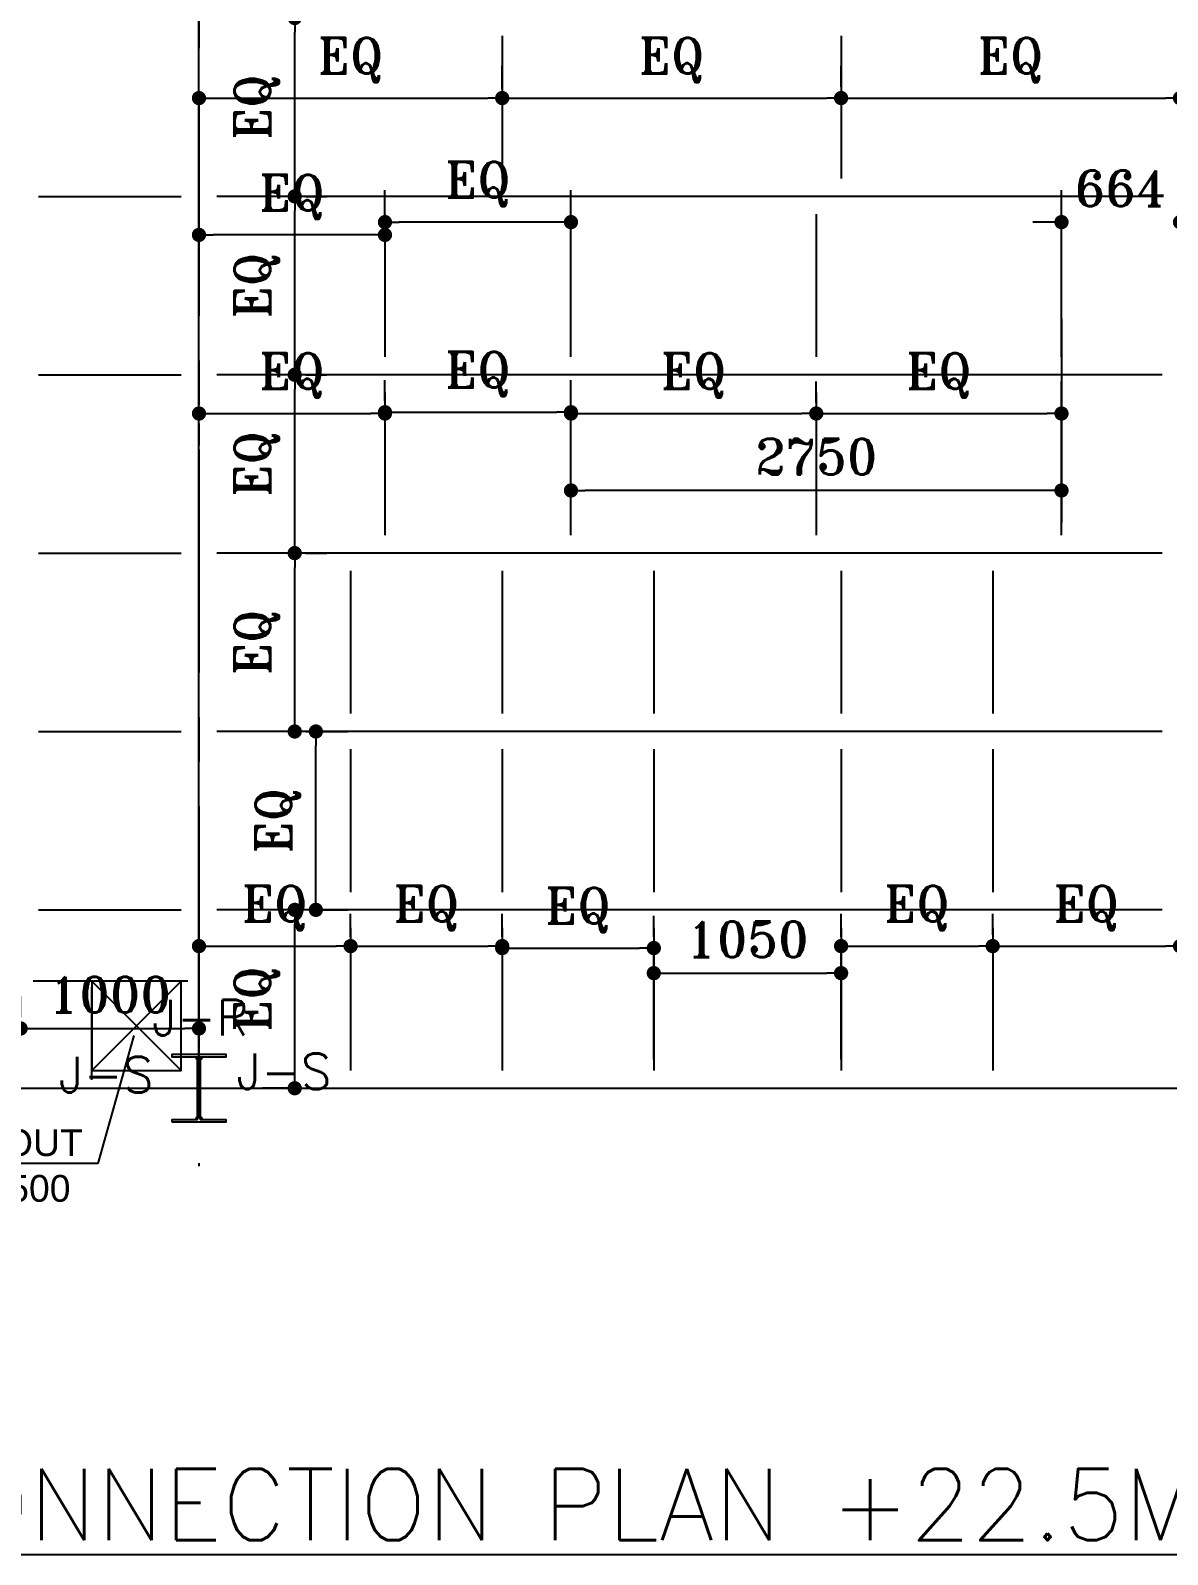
# Model space of a CAD drawing. Header units: inches. Extents: x 1387 to 2676, y -3554 to -2136.
# Drawn here: x 2602.01 to 2608.38, y -2655.1 to -2646.56 of the extents above; entities that cross this region are included whole.
import ezdxf
from ezdxf.enums import TextEntityAlignment as Align

# ---------------------------------------------------------------- set-up
doc = ezdxf.new("R2010")
doc.units = ezdxf.units.IN
doc.header["$MEASUREMENT"] = 0
doc.linetypes.add('CENTER', pattern=[2, 1.25, -0.25, 0.25, -0.25])
for name, color, linetype in [('3G', 3, 'Continuous'), ('A-TEXT', 7, 'Continuous'), ('AA-IPE300', 27, 'Continuous'), ('AA_CUT OUT', 250, 'Continuous'), ('AXE', 1, 'CENTER'), ('DIM', 8, 'Continuous'), ('MEMBER TEXT', 7, 'Continuous'), ('Pich', 2, 'Continuous'), ('UPN100', 1, 'Continuous')]:
    doc.layers.add(name, color=color, linetype=linetype)
doc.styles.add('ROMANS', font='ROMANS')
doc.styles.add('ROMANT', font='romant')
doc.styles.get("Standard").update_dxf_attribs({"font": 'arial.ttf'})
doc.dimstyles.new('Copy of 1-100', dxfattribs={"dimtxt": 0.2, "dimasz": 0.08, "dimexe": 0.18, "dimexo": 0.0625, "dimgap": 0.09, "dimtad": 1, "dimdec": 0, "dimlfac": 1000, "dimdsep": 46, "dimtxsty": 'ROMANT', "dimblk": 'DOT', "dimcen": 0.09, "dimclrd": 1, "dimclre": 1, "dimclrt": 3, "dimadec": 0, "dimazin": 0, "dimtfac": 1, "dimtdec": 0, "dimtix": 1, "dimtofl": 0, "dimtmove": 2, "dimatfit": 3, "dimldrblk": 'DOT', "dimfxl": 1, "dimtolj": 1, "dimarcsym": 0})
doc.dimstyles.get("Standard").update_dxf_attribs({"dimtxt": 0.25, "dimasz": 0.18, "dimexe": 0.18, "dimexo": 0.0625, "dimgap": 0.09, "dimtad": 0, "dimdec": 0, "dimlfac": 100, "dimzin": 0, "dimdsep": 46, "dimtxsty": 'Standard', "dimcen": 0.09, "dimadec": 0, "dimazin": 0, "dimtfac": 1, "dimtdec": 0, "dimtofl": 0, "dimtmove": 0, "dimatfit": 3, "dimfxl": 1, "dimtolj": 1, "dimtzin": 0, "dimarcsym": 0})

# ---------------------------------------------------------------- blocks, each defined once
blk = doc.blocks.new('DOT')
at = {"layer": 'DIM', "color": 0, "linetype": 'ByBlock'}
blk.add_line((-0.5, 0), (-1, 0), dxfattribs=at)
at = {"layer": 'DIM', "color": 0, "linetype": 'ByBlock', "const_width": 0.5}
blk.add_lwpolyline([(-0.25, 0, 1), (0.25, 0, 1)], format="xyb", close=True, dxfattribs=at)
blk = doc.blocks.new('*D2391')
at = {"layer": 'Defpoints', "color": 0, "transparency": 16777216}
for p in [(2602.9498, -2652.0653), (2601.9498, -2652.1557), (2602.9498, -2652.1557)]:
    blk.add_point(p, dxfattribs=at)
at = {"layer": 'Pich', "color": 1, "lineweight": -2, "transparency": 16777216}
for p, q in [((2601.9498, -2652.0932), (2601.9498, -2651.9757)), ((2602.0298, -2652.1557), (2602.8698, -2652.1557)), ((2602.9498, -2652.1278), (2602.9498, -2652.3357))]:
    blk.add_line(p, q, dxfattribs=at)
at = {"layer": 'Pich', "color": 1, "lineweight": -2, "transparency": 16777216, "xscale": 0.08, "yscale": 0.08, "zscale": 0.08, "rotation": 180}
blk.add_blockref('DOT', (2601.9498, -2652.1557), dxfattribs=at)
at = {"layer": 'Pich', "color": 1, "lineweight": -2, "transparency": 16777216, "xscale": 0.08, "yscale": 0.08, "zscale": 0.08}
blk.add_blockref('DOT', (2602.9498, -2652.1557), dxfattribs=at)
at = {"layer": 'Pich', "color": 3, "transparency": 16777216, "insert": (2602.4498, -2651.9657), "char_height": 0.2, "attachment_point": 5, "style": 'ROMANT'}
blk.add_mtext('\\A1;1000', dxfattribs=at)
blk = doc.blocks.new('_Dot')
at = {"layer": 'DIM', "color": 0, "lineweight": -2}
blk.add_line((-0.5, 0), (-1, 0), dxfattribs=at)
at = {"layer": 'DIM', "color": 0, "const_width": 0.5}
blk.add_lwpolyline([(-0.25, 0, 1), (0.25, 0, 1)], format="xyb", close=True, dxfattribs=at)
blk = doc.blocks.new('*D2392')
at = {"layer": 'Defpoints', "color": 0, "transparency": 16777216}
for p in [(2603.4866, -2651.4907), (2603.5261, -2651.4907), (2603.5261, -2652.4907)]:
    blk.add_point(p, dxfattribs=at)
at = {"layer": 'Pich', "color": 1, "lineweight": -2, "transparency": 16777216}
for p, q in [((2603.4636, -2651.4907), (2603.3066, -2651.4907)), ((2603.4866, -2652.4107), (2603.4866, -2651.5707)), ((2603.4636, -2652.4907), (2603.3066, -2652.4907))]:
    blk.add_line(p, q, dxfattribs=at)
at = {"layer": 'Pich', "color": 1, "lineweight": -2, "transparency": 16777216, "xscale": 0.08, "yscale": 0.08, "zscale": 0.08}
for p, rotation in [((2603.4866, -2651.4907), 90), ((2603.4866, -2652.4907), 270)]:
    blk.add_blockref('DOT', p, dxfattribs=dict(at, rotation=rotation))
at = {"layer": 'Pich', "color": 3, "transparency": 16777216, "insert": (2603.2728, -2651.9907), "char_height": 0.2, "attachment_point": 5, "rotation": 90, "style": 'ROMANT'}
blk.add_mtext('\\A1;EQ', dxfattribs=at)
blk = doc.blocks.new('*D2393')
at = {"layer": 'Defpoints', "color": 0, "transparency": 16777216}
for p in [(2603.6051, -2650.4907), (2603.6051, -2650.4907), (2603.5261, -2651.4907)]:
    blk.add_point(p, dxfattribs=at)
at = {"layer": 'Pich', "color": 1, "lineweight": -2, "transparency": 16777216}
for p, q in [((2603.6676, -2650.4907), (2603.7851, -2650.4907)), ((2603.6051, -2651.4107), (2603.6051, -2650.5707)), ((2603.5886, -2651.4907), (2603.7851, -2651.4907))]:
    blk.add_line(p, q, dxfattribs=at)
at = {"layer": 'Pich', "color": 1, "lineweight": -2, "transparency": 16777216, "xscale": 0.08, "yscale": 0.08, "zscale": 0.08}
for p, rotation in [((2603.6051, -2650.4907), 90), ((2603.6051, -2651.4907), 270)]:
    blk.add_blockref('DOT', p, dxfattribs=dict(at, rotation=rotation))
at = {"layer": 'Pich', "color": 3, "transparency": 16777216, "insert": (2603.3913, -2650.9907), "char_height": 0.2, "attachment_point": 5, "rotation": 90, "style": 'ROMANT'}
blk.add_mtext('\\A1;EQ', dxfattribs=at)
blk = doc.blocks.new('*D2394')
at = {"layer": 'Defpoints', "color": 0, "transparency": 16777216}
for p in [(2603.4866, -2649.4907), (2603.5671, -2649.4907), (2603.4866, -2650.4907)]:
    blk.add_point(p, dxfattribs=at)
at = {"layer": 'Pich', "color": 1, "lineweight": -2, "transparency": 16777216}
for p, q in [((2603.5046, -2649.4907), (2603.3066, -2649.4907)), ((2603.4866, -2650.4107), (2603.4866, -2649.5707)), ((2603.5491, -2650.4907), (2603.6666, -2650.4907))]:
    blk.add_line(p, q, dxfattribs=at)
at = {"layer": 'Pich', "color": 1, "lineweight": -2, "transparency": 16777216, "xscale": 0.08, "yscale": 0.08, "zscale": 0.08}
for p, rotation in [((2603.4866, -2649.4907), 90), ((2603.4866, -2650.4907), 270)]:
    blk.add_blockref('DOT', p, dxfattribs=dict(at, rotation=rotation))
at = {"layer": 'Pich', "color": 3, "transparency": 16777216, "insert": (2603.2728, -2649.9907), "char_height": 0.2, "attachment_point": 5, "rotation": 90, "style": 'ROMANT'}
blk.add_mtext('\\A1;EQ', dxfattribs=at)
blk = doc.blocks.new('*D2395')
at = {"layer": 'Defpoints', "color": 0, "transparency": 16777216}
for p in [(2603.4866, -2648.4907), (2603.5671, -2648.4907), (2603.4866, -2649.4907)]:
    blk.add_point(p, dxfattribs=at)
at = {"layer": 'Pich', "color": 1, "lineweight": -2, "transparency": 16777216}
for p, q in [((2603.5046, -2648.4907), (2603.3066, -2648.4907)), ((2603.4866, -2649.4107), (2603.4866, -2648.5707)), ((2603.5491, -2649.4907), (2603.6666, -2649.4907))]:
    blk.add_line(p, q, dxfattribs=at)
at = {"layer": 'Pich', "color": 1, "lineweight": -2, "transparency": 16777216, "xscale": 0.08, "yscale": 0.08, "zscale": 0.08}
for p, rotation in [((2603.4866, -2648.4907), 90), ((2603.4866, -2649.4907), 270)]:
    blk.add_blockref('DOT', p, dxfattribs=dict(at, rotation=rotation))
at = {"layer": 'Pich', "color": 3, "transparency": 16777216, "insert": (2603.2728, -2648.9907), "char_height": 0.2, "attachment_point": 5, "rotation": 90, "style": 'ROMANT'}
blk.add_mtext('\\A1;EQ', dxfattribs=at)
blk = doc.blocks.new('*D2396')
at = {"layer": 'Defpoints', "color": 0, "transparency": 16777216}
for p in [(2603.4866, -2647.4907), (2603.5671, -2647.4907), (2603.4866, -2648.4907)]:
    blk.add_point(p, dxfattribs=at)
at = {"layer": 'Pich', "color": 1, "lineweight": -2, "transparency": 16777216}
for p, q in [((2603.5046, -2647.4907), (2603.3066, -2647.4907)), ((2603.4866, -2648.4107), (2603.4866, -2647.5707)), ((2603.5491, -2648.4907), (2603.6666, -2648.4907))]:
    blk.add_line(p, q, dxfattribs=at)
at = {"layer": 'Pich', "color": 1, "lineweight": -2, "transparency": 16777216, "xscale": 0.08, "yscale": 0.08, "zscale": 0.08}
for p, rotation in [((2603.4866, -2647.4907), 90), ((2603.4866, -2648.4907), 270)]:
    blk.add_blockref('DOT', p, dxfattribs=dict(at, rotation=rotation))
at = {"layer": 'Pich', "color": 3, "transparency": 16777216, "insert": (2603.2728, -2647.9907), "char_height": 0.2, "attachment_point": 5, "rotation": 90, "style": 'ROMANT'}
blk.add_mtext('\\A1;EQ', dxfattribs=at)
blk = doc.blocks.new('*D2397')
at = {"layer": 'Defpoints', "color": 0, "transparency": 16777216}
for p in [(2603.4866, -2646.4907), (2603.5671, -2646.4907), (2603.4866, -2647.4907)]:
    blk.add_point(p, dxfattribs=at)
at = {"layer": 'Pich', "color": 1, "lineweight": -2, "transparency": 16777216}
for p, q in [((2603.5046, -2646.4907), (2603.3066, -2646.4907)), ((2603.4866, -2647.4107), (2603.4866, -2646.5707)), ((2603.5491, -2647.4907), (2603.6666, -2647.4907))]:
    blk.add_line(p, q, dxfattribs=at)
at = {"layer": 'Pich', "color": 1, "lineweight": -2, "transparency": 16777216, "xscale": 0.08, "yscale": 0.08, "zscale": 0.08}
for p, rotation in [((2603.4866, -2646.4907), 90), ((2603.4866, -2647.4907), 270)]:
    blk.add_blockref('DOT', p, dxfattribs=dict(at, rotation=rotation))
at = {"layer": 'Pich', "color": 3, "transparency": 16777216, "insert": (2603.2728, -2646.9907), "char_height": 0.2, "attachment_point": 5, "rotation": 90, "style": 'ROMANT'}
blk.add_mtext('\\A1;EQ', dxfattribs=at)
blk = doc.blocks.new('*D2399')
at = {"layer": 'Defpoints', "color": 0, "transparency": 16777216}
for p in [(2607.7854, -2647.6351), (2607.7854, -2647.6771), (2608.4498, -2647.6771)]:
    blk.add_point(p, dxfattribs=at)
at = {"layer": 'Pich', "color": 1, "lineweight": -2, "transparency": 16777216}
for p, q in [((2607.7854, -2647.6146), (2607.7854, -2647.4551)), ((2608.4498, -2647.6146), (2608.4498, -2647.4551)), ((2607.7054, -2647.6351), (2607.6254, -2647.6351)), ((2608.5298, -2647.6351), (2608.6098, -2647.6351))]:
    blk.add_line(p, q, dxfattribs=at)
at = {"layer": 'Pich', "color": 1, "lineweight": -2, "transparency": 16777216, "xscale": 0.08, "yscale": 0.08, "zscale": 0.08}
blk.add_blockref('DOT', (2607.7854, -2647.6351), dxfattribs=at)
at = {"layer": 'Pich', "color": 1, "lineweight": -2, "transparency": 16777216, "xscale": 0.08, "yscale": 0.08, "zscale": 0.08, "rotation": 180}
blk.add_blockref('DOT', (2608.4498, -2647.6351), dxfattribs=at)
at = {"layer": 'Pich', "color": 3, "transparency": 16777216, "insert": (2608.1176, -2647.4451), "char_height": 0.2, "attachment_point": 5, "style": 'ROMANT'}
blk.add_mtext('\\A1;664', dxfattribs=at)
blk = doc.blocks.new('*D2400')
at = {"layer": 'Defpoints', "color": 0, "transparency": 16777216}
for p in [(2607.7854, -2648.1139), (2605.0354, -2649.1396), (2605.0354, -2649.1396)]:
    blk.add_point(p, dxfattribs=at)
at = {"layer": 'Pich', "color": 1, "lineweight": -2, "transparency": 16777216}
for p, q in [((2607.7854, -2648.1764), (2607.7854, -2649.3196)), ((2605.0354, -2649.0771), (2605.0354, -2648.9596)), ((2607.7054, -2649.1396), (2605.1154, -2649.1396))]:
    blk.add_line(p, q, dxfattribs=at)
at = {"layer": 'Pich', "color": 1, "lineweight": -2, "transparency": 16777216, "xscale": 0.08, "yscale": 0.08, "zscale": 0.08, "rotation": 180}
blk.add_blockref('DOT', (2605.0354, -2649.1396), dxfattribs=at)
at = {"layer": 'Pich', "color": 1, "lineweight": -2, "transparency": 16777216, "xscale": 0.08, "yscale": 0.08, "zscale": 0.08}
blk.add_blockref('DOT', (2607.7854, -2649.1396), dxfattribs=at)
at = {"layer": 'Pich', "color": 3, "transparency": 16777216, "insert": (2606.4104, -2648.9496), "char_height": 0.2, "attachment_point": 5, "style": 'ROMANT'}
blk.add_mtext('\\A1;2750', dxfattribs=at)
blk = doc.blocks.new('*D2486')
at = {"layer": 'Defpoints', "color": 0, "transparency": 16777216}
for p in [(2602.9498, -2651.705), (2603.7998, -2651.6939), (2603.7998, -2651.6939)]:
    blk.add_point(p, dxfattribs=at)
at = {"layer": 'Pich', "color": 1, "lineweight": -2, "transparency": 16777216}
for p, q in [((2602.9498, -2651.6425), (2602.9498, -2651.5139)), ((2603.7998, -2651.6314), (2603.7998, -2651.5139)), ((2603.0298, -2651.6939), (2603.7198, -2651.6939))]:
    blk.add_line(p, q, dxfattribs=at)
at = {"layer": 'Pich', "color": 1, "lineweight": -2, "transparency": 16777216, "xscale": 0.08, "yscale": 0.08, "zscale": 0.08, "rotation": 180}
blk.add_blockref('DOT', (2602.9498, -2651.6939), dxfattribs=at)
at = {"layer": 'Pich', "color": 1, "lineweight": -2, "transparency": 16777216, "xscale": 0.08, "yscale": 0.08, "zscale": 0.08}
blk.add_blockref('DOT', (2603.7998, -2651.6939), dxfattribs=at)
at = {"layer": 'Pich', "color": 3, "transparency": 16777216, "insert": (2603.3748, -2651.4801), "char_height": 0.2, "attachment_point": 5, "style": 'ROMANT'}
blk.add_mtext('\\A1;EQ', dxfattribs=at)
blk = doc.blocks.new('*D2487')
at = {"layer": 'Defpoints', "color": 0, "transparency": 16777216}
for p in [(2604.6498, -2651.705), (2605.4998, -2651.705), (2605.4998, -2651.705)]:
    blk.add_point(p, dxfattribs=at)
at = {"layer": 'Pich', "color": 1, "lineweight": -2, "transparency": 16777216}
for p, q in [((2604.6498, -2651.6425), (2604.6498, -2651.525)), ((2605.4998, -2651.6425), (2605.4998, -2651.525)), ((2604.7298, -2651.705), (2605.4198, -2651.705))]:
    blk.add_line(p, q, dxfattribs=at)
at = {"layer": 'Pich', "color": 1, "lineweight": -2, "transparency": 16777216, "xscale": 0.08, "yscale": 0.08, "zscale": 0.08, "rotation": 180}
blk.add_blockref('DOT', (2604.6498, -2651.705), dxfattribs=at)
at = {"layer": 'Pich', "color": 1, "lineweight": -2, "transparency": 16777216, "xscale": 0.08, "yscale": 0.08, "zscale": 0.08}
blk.add_blockref('DOT', (2605.4998, -2651.705), dxfattribs=at)
at = {"layer": 'Pich', "color": 3, "transparency": 16777216, "insert": (2605.0748, -2651.4912), "char_height": 0.2, "attachment_point": 5, "style": 'ROMANT'}
blk.add_mtext('\\A1;EQ', dxfattribs=at)
blk = doc.blocks.new('*D2488')
at = {"layer": 'Defpoints', "color": 0, "transparency": 16777216}
for p in [(2607.3998, -2651.6939), (2608.4498, -2651.6939), (2608.4498, -2651.6939)]:
    blk.add_point(p, dxfattribs=at)
at = {"layer": 'Pich', "color": 1, "lineweight": -2, "transparency": 16777216}
for p, q in [((2607.3998, -2651.6314), (2607.3998, -2651.5139)), ((2608.4498, -2651.6314), (2608.4498, -2651.5139)), ((2607.4798, -2651.6939), (2608.3698, -2651.6939))]:
    blk.add_line(p, q, dxfattribs=at)
at = {"layer": 'Pich', "color": 1, "lineweight": -2, "transparency": 16777216, "xscale": 0.08, "yscale": 0.08, "zscale": 0.08, "rotation": 180}
blk.add_blockref('DOT', (2607.3998, -2651.6939), dxfattribs=at)
at = {"layer": 'Pich', "color": 1, "lineweight": -2, "transparency": 16777216, "xscale": 0.08, "yscale": 0.08, "zscale": 0.08}
blk.add_blockref('DOT', (2608.4498, -2651.6939), dxfattribs=at)
at = {"layer": 'Pich', "color": 3, "transparency": 16777216, "insert": (2607.9248, -2651.4801), "char_height": 0.2, "attachment_point": 5, "style": 'ROMANT'}
blk.add_mtext('\\A1;EQ', dxfattribs=at)
blk = doc.blocks.new('*D2489')
at = {"layer": 'Defpoints', "color": 0, "transparency": 16777216}
for p in [(2602.9498, -2648.7007), (2603.9926, -2648.7007), (2603.9926, -2648.7081)]:
    blk.add_point(p, dxfattribs=at)
at = {"layer": 'Pich', "color": 1, "lineweight": -2, "transparency": 16777216}
for p, q in [((2603.0298, -2648.7081), (2603.9126, -2648.7081)), ((2602.9498, -2648.7632), (2602.9498, -2648.8881)), ((2603.9926, -2648.7632), (2603.9926, -2648.8881))]:
    blk.add_line(p, q, dxfattribs=at)
at = {"layer": 'Pich', "color": 1, "lineweight": -2, "transparency": 16777216, "xscale": 0.08, "yscale": 0.08, "zscale": 0.08, "rotation": 180}
blk.add_blockref('DOT', (2602.9498, -2648.7081), dxfattribs=at)
at = {"layer": 'Pich', "color": 1, "lineweight": -2, "transparency": 16777216, "xscale": 0.08, "yscale": 0.08, "zscale": 0.08}
blk.add_blockref('DOT', (2603.9926, -2648.7081), dxfattribs=at)
at = {"layer": 'Pich', "color": 3, "transparency": 16777216, "insert": (2603.4712, -2648.4943), "char_height": 0.2, "attachment_point": 5, "style": 'ROMANT'}
blk.add_mtext('\\A1;EQ', dxfattribs=at)
blk = doc.blocks.new('*D2490')
at = {"layer": 'Defpoints', "color": 0, "transparency": 16777216}
for p in [(2603.9926, -2648.7007), (2605.0354, -2648.7007), (2605.0354, -2648.7007)]:
    blk.add_point(p, dxfattribs=at)
at = {"layer": 'Pich', "color": 1, "lineweight": -2, "transparency": 16777216}
for p, q in [((2603.9926, -2648.6382), (2603.9926, -2648.5207)), ((2605.0354, -2648.6382), (2605.0354, -2648.5207)), ((2604.0726, -2648.7007), (2604.9554, -2648.7007))]:
    blk.add_line(p, q, dxfattribs=at)
at = {"layer": 'Pich', "color": 1, "lineweight": -2, "transparency": 16777216, "xscale": 0.08, "yscale": 0.08, "zscale": 0.08, "rotation": 180}
blk.add_blockref('DOT', (2603.9926, -2648.7007), dxfattribs=at)
at = {"layer": 'Pich', "color": 1, "lineweight": -2, "transparency": 16777216, "xscale": 0.08, "yscale": 0.08, "zscale": 0.08}
blk.add_blockref('DOT', (2605.0354, -2648.7007), dxfattribs=at)
at = {"layer": 'Pich', "color": 3, "transparency": 16777216, "insert": (2604.514, -2648.4869), "char_height": 0.2, "attachment_point": 5, "style": 'ROMANT'}
blk.add_mtext('\\A1;EQ', dxfattribs=at)
blk = doc.blocks.new('*D2491')
at = {"layer": 'Defpoints', "color": 0, "transparency": 16777216}
for p in [(2605.0354, -2648.7081), (2606.4104, -2648.7081), (2606.4104, -2648.7081)]:
    blk.add_point(p, dxfattribs=at)
at = {"layer": 'Pich', "color": 1, "lineweight": -2, "transparency": 16777216}
for p, q in [((2605.0354, -2648.6456), (2605.0354, -2648.5281)), ((2606.4104, -2648.6456), (2606.4104, -2648.5281)), ((2605.1154, -2648.7081), (2606.3304, -2648.7081))]:
    blk.add_line(p, q, dxfattribs=at)
at = {"layer": 'Pich', "color": 1, "lineweight": -2, "transparency": 16777216, "xscale": 0.08, "yscale": 0.08, "zscale": 0.08, "rotation": 180}
blk.add_blockref('DOT', (2605.0354, -2648.7081), dxfattribs=at)
at = {"layer": 'Pich', "color": 1, "lineweight": -2, "transparency": 16777216, "xscale": 0.08, "yscale": 0.08, "zscale": 0.08}
blk.add_blockref('DOT', (2606.4104, -2648.7081), dxfattribs=at)
at = {"layer": 'Pich', "color": 3, "transparency": 16777216, "insert": (2605.7229, -2648.4943), "char_height": 0.2, "attachment_point": 5, "style": 'ROMANT'}
blk.add_mtext('\\A1;EQ', dxfattribs=at)
blk = doc.blocks.new('*D2492')
at = {"layer": 'Defpoints', "color": 0, "transparency": 16777216}
for p in [(2606.4104, -2648.7081), (2607.7854, -2648.7081), (2607.7854, -2648.7489)]:
    blk.add_point(p, dxfattribs=at)
at = {"layer": 'Pich', "color": 1, "lineweight": -2, "transparency": 16777216}
for p, q in [((2606.4104, -2648.6456), (2606.4104, -2648.5281)), ((2607.7854, -2648.6864), (2607.7854, -2648.5281)), ((2606.4904, -2648.7081), (2607.7054, -2648.7081))]:
    blk.add_line(p, q, dxfattribs=at)
at = {"layer": 'Pich', "color": 1, "lineweight": -2, "transparency": 16777216, "xscale": 0.08, "yscale": 0.08, "zscale": 0.08, "rotation": 180}
blk.add_blockref('DOT', (2606.4104, -2648.7081), dxfattribs=at)
at = {"layer": 'Pich', "color": 1, "lineweight": -2, "transparency": 16777216, "xscale": 0.08, "yscale": 0.08, "zscale": 0.08}
blk.add_blockref('DOT', (2607.7854, -2648.7081), dxfattribs=at)
at = {"layer": 'Pich', "color": 3, "transparency": 16777216, "insert": (2607.0979, -2648.4943), "char_height": 0.2, "attachment_point": 5, "style": 'ROMANT'}
blk.add_mtext('\\A1;EQ', dxfattribs=at)
blk = doc.blocks.new('*D2493')
at = {"layer": 'Defpoints', "color": 0, "transparency": 16777216}
for p in [(2603.9926, -2647.6351), (2603.9926, -2647.7069), (2605.0354, -2647.7069)]:
    blk.add_point(p, dxfattribs=at)
at = {"layer": 'Pich', "color": 1, "lineweight": -2, "transparency": 16777216}
for p, q in [((2603.9926, -2647.6444), (2603.9926, -2647.4551)), ((2605.0354, -2647.6444), (2605.0354, -2647.4551)), ((2604.9554, -2647.6351), (2604.0726, -2647.6351))]:
    blk.add_line(p, q, dxfattribs=at)
at = {"layer": 'Pich', "color": 1, "lineweight": -2, "transparency": 16777216, "xscale": 0.08, "yscale": 0.08, "zscale": 0.08, "rotation": 180}
blk.add_blockref('DOT', (2603.9926, -2647.6351), dxfattribs=at)
at = {"layer": 'Pich', "color": 1, "lineweight": -2, "transparency": 16777216, "xscale": 0.08, "yscale": 0.08, "zscale": 0.08}
blk.add_blockref('DOT', (2605.0354, -2647.6351), dxfattribs=at)
at = {"layer": 'Pich', "color": 3, "transparency": 16777216, "insert": (2604.514, -2647.4213), "char_height": 0.2, "attachment_point": 5, "style": 'ROMANT'}
blk.add_mtext('\\A1;EQ', dxfattribs=at)
blk = doc.blocks.new('*D2494')
at = {"layer": 'Defpoints', "color": 0, "transparency": 16777216}
for p in [(2602.9498, -2647.7069), (2602.9498, -2647.7069), (2603.9926, -2647.7069)]:
    blk.add_point(p, dxfattribs=at)
at = {"layer": 'Pich', "color": 1, "lineweight": -2, "transparency": 16777216}
for p, q in [((2602.9498, -2647.6444), (2602.9498, -2647.5269)), ((2603.9926, -2647.6444), (2603.9926, -2647.5269)), ((2603.9126, -2647.7069), (2603.0298, -2647.7069))]:
    blk.add_line(p, q, dxfattribs=at)
at = {"layer": 'Pich', "color": 1, "lineweight": -2, "transparency": 16777216, "xscale": 0.08, "yscale": 0.08, "zscale": 0.08, "rotation": 180}
blk.add_blockref('DOT', (2602.9498, -2647.7069), dxfattribs=at)
at = {"layer": 'Pich', "color": 1, "lineweight": -2, "transparency": 16777216, "xscale": 0.08, "yscale": 0.08, "zscale": 0.08}
blk.add_blockref('DOT', (2603.9926, -2647.7069), dxfattribs=at)
at = {"layer": 'Pich', "color": 3, "transparency": 16777216, "insert": (2603.4712, -2647.4931), "char_height": 0.2, "attachment_point": 5, "style": 'ROMANT'}
blk.add_mtext('\\A1;EQ', dxfattribs=at)
blk = doc.blocks.new('*D2094')
at = {"layer": 'Defpoints', "color": 0, "transparency": 16777216}
for p in [(2602.9498, -2646.9507), (2604.6498, -2646.9396), (2604.6498, -2646.9507)]:
    blk.add_point(p, dxfattribs=at)
at = {"layer": 'Pich', "color": 1, "lineweight": -2, "transparency": 16777216}
for p, q in [((2602.9498, -2646.8882), (2602.9498, -2646.7596)), ((2604.6498, -2646.8882), (2604.6498, -2646.7596)), ((2603.0298, -2646.9396), (2604.5698, -2646.9396))]:
    blk.add_line(p, q, dxfattribs=at)
at = {"layer": 'Pich', "color": 1, "lineweight": -2, "transparency": 16777216, "xscale": 0.08, "yscale": 0.08, "zscale": 0.08, "rotation": 180}
blk.add_blockref('DOT', (2602.9498, -2646.9396), dxfattribs=at)
at = {"layer": 'Pich', "color": 1, "lineweight": -2, "transparency": 16777216, "xscale": 0.08, "yscale": 0.08, "zscale": 0.08}
blk.add_blockref('DOT', (2604.6498, -2646.9396), dxfattribs=at)
at = {"layer": 'Pich', "color": 3, "transparency": 16777216, "insert": (2603.7998, -2646.7258), "char_height": 0.2, "attachment_point": 5, "style": 'ROMANT'}
blk.add_mtext('\\A1;EQ', dxfattribs=at)
blk = doc.blocks.new('*D2095')
at = {"layer": 'Defpoints', "color": 0, "transparency": 16777216}
for p in [(2604.6498, -2646.9507), (2606.5498, -2646.9396), (2606.5498, -2646.9396)]:
    blk.add_point(p, dxfattribs=at)
at = {"layer": 'Pich', "color": 1, "lineweight": -2, "transparency": 16777216}
for p, q in [((2604.6498, -2646.8882), (2604.6498, -2646.7596)), ((2606.5498, -2646.8771), (2606.5498, -2646.7596)), ((2604.7298, -2646.9396), (2606.4698, -2646.9396))]:
    blk.add_line(p, q, dxfattribs=at)
at = {"layer": 'Pich', "color": 1, "lineweight": -2, "transparency": 16777216, "xscale": 0.08, "yscale": 0.08, "zscale": 0.08, "rotation": 180}
blk.add_blockref('DOT', (2604.6498, -2646.9396), dxfattribs=at)
at = {"layer": 'Pich', "color": 1, "lineweight": -2, "transparency": 16777216, "xscale": 0.08, "yscale": 0.08, "zscale": 0.08}
blk.add_blockref('DOT', (2606.5498, -2646.9396), dxfattribs=at)
at = {"layer": 'Pich', "color": 3, "transparency": 16777216, "insert": (2605.5998, -2646.7258), "char_height": 0.2, "attachment_point": 5, "style": 'ROMANT'}
blk.add_mtext('\\A1;EQ', dxfattribs=at)
blk = doc.blocks.new('*D2096')
at = {"layer": 'Defpoints', "color": 0, "transparency": 16777216}
for p in [(2606.5498, -2646.9396), (2608.4498, -2646.9396), (2608.4498, -2646.9396)]:
    blk.add_point(p, dxfattribs=at)
at = {"layer": 'Pich', "color": 1, "lineweight": -2, "transparency": 16777216}
for p, q in [((2606.5498, -2646.8771), (2606.5498, -2646.7596)), ((2608.4498, -2646.8771), (2608.4498, -2646.7596)), ((2606.6298, -2646.9396), (2608.3698, -2646.9396))]:
    blk.add_line(p, q, dxfattribs=at)
at = {"layer": 'Pich', "color": 1, "lineweight": -2, "transparency": 16777216, "xscale": 0.08, "yscale": 0.08, "zscale": 0.08, "rotation": 180}
blk.add_blockref('DOT', (2606.5498, -2646.9396), dxfattribs=at)
at = {"layer": 'Pich', "color": 1, "lineweight": -2, "transparency": 16777216, "xscale": 0.08, "yscale": 0.08, "zscale": 0.08}
blk.add_blockref('DOT', (2608.4498, -2646.9396), dxfattribs=at)
at = {"layer": 'Pich', "color": 3, "transparency": 16777216, "insert": (2607.4998, -2646.7258), "char_height": 0.2, "attachment_point": 5, "style": 'ROMANT'}
blk.add_mtext('\\A1;EQ', dxfattribs=at)
blk = doc.blocks.new('*D2618')
at = {"layer": 'Defpoints', "color": 0, "transparency": 16777216}
for p in [(2603.7998, -2651.705), (2604.6498, -2651.6939), (2604.6498, -2651.6939)]:
    blk.add_point(p, dxfattribs=at)
at = {"layer": 'Pich', "color": 1, "lineweight": -2, "transparency": 16777216}
for p, q in [((2603.7998, -2651.6425), (2603.7998, -2651.5139)), ((2604.6498, -2651.6314), (2604.6498, -2651.5139)), ((2603.8798, -2651.6939), (2604.5698, -2651.6939))]:
    blk.add_line(p, q, dxfattribs=at)
at = {"layer": 'Pich', "color": 1, "lineweight": -2, "transparency": 16777216, "xscale": 0.08, "yscale": 0.08, "zscale": 0.08, "rotation": 180}
blk.add_blockref('DOT', (2603.7998, -2651.6939), dxfattribs=at)
at = {"layer": 'Pich', "color": 1, "lineweight": -2, "transparency": 16777216, "xscale": 0.08, "yscale": 0.08, "zscale": 0.08}
blk.add_blockref('DOT', (2604.6498, -2651.6939), dxfattribs=at)
at = {"layer": 'Pich', "color": 3, "transparency": 16777216, "insert": (2604.2248, -2651.4801), "char_height": 0.2, "attachment_point": 5, "style": 'ROMANT'}
blk.add_mtext('\\A1;EQ', dxfattribs=at)
blk = doc.blocks.new('*D2619')
at = {"layer": 'Defpoints', "color": 0, "transparency": 16777216}
for p in [(2606.5498, -2651.705), (2607.3998, -2651.6939), (2607.3998, -2651.6939)]:
    blk.add_point(p, dxfattribs=at)
at = {"layer": 'Pich', "color": 1, "lineweight": -2, "transparency": 16777216}
for p, q in [((2606.5498, -2651.6425), (2606.5498, -2651.5139)), ((2607.3998, -2651.6314), (2607.3998, -2651.5139)), ((2606.6298, -2651.6939), (2607.3198, -2651.6939))]:
    blk.add_line(p, q, dxfattribs=at)
at = {"layer": 'Pich', "color": 1, "lineweight": -2, "transparency": 16777216, "xscale": 0.08, "yscale": 0.08, "zscale": 0.08, "rotation": 180}
blk.add_blockref('DOT', (2606.5498, -2651.6939), dxfattribs=at)
at = {"layer": 'Pich', "color": 1, "lineweight": -2, "transparency": 16777216, "xscale": 0.08, "yscale": 0.08, "zscale": 0.08}
blk.add_blockref('DOT', (2607.3998, -2651.6939), dxfattribs=at)
at = {"layer": 'Pich', "color": 3, "transparency": 16777216, "insert": (2606.9748, -2651.4801), "char_height": 0.2, "attachment_point": 5, "style": 'ROMANT'}
blk.add_mtext('\\A1;EQ', dxfattribs=at)
blk = doc.blocks.new('*D2620')
at = {"color": 1, "lineweight": -2, "transparency": 16777216}
for p, q in [((2605.4998, -2652.3282), (2605.4998, -2651.6655)), ((2606.5498, -2652.3282), (2606.5498, -2651.6655)), ((2605.5798, -2651.8455), (2606.4698, -2651.8455))]:
    blk.add_line(p, q, dxfattribs=at)
at = {"layer": 'Defpoints', "color": 0, "transparency": 16777216}
for p in [(2606.5498, -2651.8455), (2605.4998, -2652.3907), (2606.5498, -2652.3907)]:
    blk.add_point(p, dxfattribs=at)
at = {"color": 1, "lineweight": -2, "transparency": 16777216, "xscale": 0.08, "yscale": 0.08, "zscale": 0.08, "rotation": 180}
blk.add_blockref('DOT', (2605.4998, -2651.8455), dxfattribs=at)
at = {"color": 1, "lineweight": -2, "transparency": 16777216, "xscale": 0.08, "yscale": 0.08, "zscale": 0.08}
blk.add_blockref('DOT', (2606.5498, -2651.8455), dxfattribs=at)
at = {"color": 3, "transparency": 16777216, "insert": (2606.0248, -2651.6555), "char_height": 0.2, "attachment_point": 5, "style": 'ROMANT'}
blk.add_mtext('\\A1;1050', dxfattribs=at)
blk = doc.blocks.new('G$C03DD02ED')
at = {"color": 1}
for p, q in [((-8600, 600), (-8100, 100)), ((-8100, 600), (-8600, 100))]:
    blk.add_line(p, q, dxfattribs=at)
at = {"layer": 'AA_CUT OUT', "color": 1}
blk.add_lwpolyline([(-8100, 600), (-8600, 600), (-8600, 100), (-8100, 100)], close=True, dxfattribs=at)
at = {"color": 3}
for s, p in [('CUTOUT', (-9524.1, -380.1)), ('500x500', (-9524.1, -636.4))]:
    blk.add_text(s, height=150, dxfattribs=at).set_placement(p)
blk.add_leader([(-8366.1, 296.4), (-8567.9, -422.3), (-9716.9, -422.3)], dimstyle='Standard', override={"dimscale": 75}, dxfattribs=at)

msp = doc.modelspace()

# ---------------------------------------------------------------- hatches: boundary and pattern name
for points in [[(2602.94233703, -2652.31560635), (2602.9308608, -2652.31560635, 0.4144144444), (2602.94233703, -2652.32709045)], [(2602.95733703, -2652.31560635), (2602.96881326, -2652.31560635, -0.4144144444), (2602.95733703, -2652.32709045)], [(2602.94233703, -2652.66564585), (2602.9308608, -2652.66564585, -0.4144144444), (2602.94233703, -2652.65416175)], [(2602.95733703, -2652.66564585), (2602.96881326, -2652.66564585, 0.4144144444), (2602.95733703, -2652.65416175)]]:
    msp.add_hatch(color=1).paths.add_polyline_path(points)

# ---------------------------------------------------------------- linework, layer by layer
at = {"layer": '3G'}
msp.add_lwpolyline([(2602.79983703, -2652.68060635), (2602.79983703, -2652.66560635), (2602.94233703, -2652.66560635), (2602.94233703, -2652.31560635), (2602.79983703, -2652.31560635), (2602.79983703, -2652.30060635), (2603.09983703, -2652.30060635), (2603.09983703, -2652.31560635), (2602.95733703, -2652.31560635), (2602.95733703, -2652.66560635), (2603.09983703, -2652.66560635), (2603.09983703, -2652.68060635)], close=True, dxfattribs=at)
for centre, start, end in [((2602.94233703, -2652.31561422), 180.157926883, 270.157926883), ((2602.95733703, -2652.31561422), 269.842073117, 359.842073117), ((2602.95733703, -2652.31561422), 269.842073117, 359.842073117), ((2602.94233703, -2652.66563798), 89.842073117, 179.842073117), ((2602.94233703, -2652.66563798), 89.842073117, 179.842073117), ((2602.95733703, -2652.66563798), 0.157926883, 90.157926883), ((2602.95733703, -2652.66563798), 0.157926883, 90.157926883), ((2602.95733703, -2652.66563798), 0.157926883, 90.157926883)]:
    msp.add_arc(centre, 0.01147623, start, end, dxfattribs=at)
at = {"layer": 'AA-IPE300', "color": 3}
for p, q in [((2602.94983482, -2652.49069494), (2602.94983482, -2642.49069494)), ((2602.04983482, -2647.49069494), (2602.84983482, -2647.49069494)), ((2605.0353927, -2648.39069494), (2605.0353927, -2647.59069494)), ((2607.7853927, -2648.39069494), (2607.7853927, -2647.59069494)), ((2602.04983482, -2648.49069494), (2602.84983482, -2648.49069494)), ((2608.34983482, -2648.49069494), (2603.04983482, -2648.49069494)), ((2605.0353927, -2649.39069494), (2605.0353927, -2648.59069494)), ((2607.7853927, -2649.39069494), (2607.7853927, -2648.59069494)), ((2602.04983482, -2649.49069494), (2602.84983482, -2649.49069494)), ((2608.34983482, -2649.49069494), (2603.04983482, -2649.49069494)), ((2602.04983482, -2650.49069494), (2602.84983482, -2650.49069494)), ((2608.34983482, -2650.49069494), (2603.04983482, -2650.49069494)), ((2602.04983482, -2651.49069494), (2602.84983482, -2651.49069494)), ((2608.34983482, -2651.49069494), (2603.04983482, -2651.49069494)), ((2594.94983482, -2652.49069494), (2610.94983482, -2652.49069494))]:
    msp.add_line(p, q, dxfattribs=at)
at = {"layer": 'AXE'}
for p, q in [((2602.94986179, -2638.90995471), (2602.94982556, -2652.92783541)), ((2590.58561037, -2652.49057522), (2613.86332282, -2652.49063386))]:
    msp.add_line(p, q, dxfattribs=at)
at = {"layer": 'UPN100', "color": 3}
for p, q in [((2604.64983482, -2646.59069494), (2604.64983482, -2647.39069494)), ((2606.54983482, -2646.59069494), (2606.54983482, -2647.39069494)), ((2608.34983482, -2647.49069494), (2603.04983482, -2647.49069494)), ((2603.99261376, -2647.59069494), (2603.99261376, -2648.39069494)), ((2606.4103927, -2647.59069494), (2606.4103927, -2648.39069494)), ((2603.99261376, -2648.59069494), (2603.99261376, -2649.39069494)), ((2606.4103927, -2648.59069494), (2606.4103927, -2649.39069494)), ((2603.79983482, -2649.59069494), (2603.79983482, -2650.39069494)), ((2604.64983482, -2649.59069494), (2604.64983482, -2650.39069494)), ((2605.49983482, -2649.59069494), (2605.49983482, -2650.39069494)), ((2606.54983482, -2649.59069494), (2606.54983482, -2650.39069494)), ((2607.39983482, -2649.59069494), (2607.39983482, -2650.39069494)), ((2603.79983482, -2650.59069494), (2603.79983482, -2651.39069494)), ((2604.64983482, -2650.59069494), (2604.64983482, -2651.39069494)), ((2605.49983482, -2650.59069494), (2605.49983482, -2651.39069494)), ((2606.54983482, -2650.59069494), (2606.54983482, -2651.39069494)), ((2607.39983482, -2650.59069494), (2607.39983482, -2651.39069494)), ((2603.79983482, -2651.59069494), (2603.79983482, -2652.39069494)), ((2604.64983482, -2651.59069494), (2604.64983482, -2652.39069494)), ((2605.49983482, -2651.59069494), (2605.49983482, -2652.39069494)), ((2606.54983482, -2651.59069494), (2606.54983482, -2652.39069494)), ((2607.39983482, -2651.59069494), (2607.39983482, -2652.39069494)), ((2602.88754823, -2651.89069494), (2602.02048195, -2651.89069494)), ((2602.34983482, -2652.44377373), (2602.34983482, -2651.92414447))]:
    msp.add_line(p, q, dxfattribs=at)

# ---------------------------------------------------------------- block references
at = {"layer": 'AA_CUT OUT', "color": 3, "xscale": 0.001, "yscale": 0.001, "zscale": 0.001}
msp.add_blockref('G$C03DD02ED', (2610.94983482, -2652.49069494), dxfattribs=at)

# ---------------------------------------------------------------- texts
at = {"layer": 'A-TEXT', "color": 3, "style": 'ROMANS'}
msp.add_text('%%UFIFTH FLOOR BEAM CONNECTION PLAN +22.5M', height=0.4, dxfattribs=at).set_placement((2595.91267744, -2655.02479686, 9177.40456425))
at = {"layer": 'MEMBER TEXT', "color": 3, "ltscale": 2, "style": 'ROMANS'}
for s, p in [('J-R', (2602.95751742, -2652.0947538)), ('J-S', (2602.42950366, -2652.41488188)), ('J-S', (2603.42645583, -2652.39574866))]:
    msp.add_text(s, height=0.2, dxfattribs=at).set_placement(p, align=Align.MIDDLE)

# ---------------------------------------------------------------- dimensions: what is measured, and where the dimension line sits
dim = msp.add_linear_dim(base=(2606.54983482, -2651.84553356), p1=(2605.49983482, -2652.39069494), p2=(2606.54983482, -2652.39069494), dimstyle='Copy of 1-100')
dim.commit()
dim.dimension.update_dxf_attribs({"geometry": '*D2620', "text_midpoint": (2606.02483482, -2651.65553356)})
at = {"layer": 'Pich'}
for base, p1, p2, picture, middle in [((2603.48662558, -2646.49069494), (2603.48662558, -2647.49069494), (2603.56710592, -2646.49069494), '*D2397', (2603.27281606, -2646.99069494)), ((2603.48662558, -2647.49069494), (2603.48662558, -2648.49069494), (2603.56710592, -2647.49069494), '*D2396', (2603.27281606, -2647.99069494)), ((2603.48662558, -2648.49069494), (2603.48662558, -2649.49069494), (2603.56710592, -2648.49069494), '*D2395', (2603.27281606, -2648.99069494)), ((2603.48662558, -2649.49069494), (2603.48662558, -2650.49069494), (2603.56710592, -2649.49069494), '*D2394', (2603.27281606, -2649.99069494)), ((2603.60513096, -2650.49069494), (2603.52608553, -2651.49069494), (2603.60513096, -2650.49069494), '*D2393', (2603.39132144, -2650.99069494)), ((2603.48662558, -2651.49069494), (2603.52608553, -2652.49069494), (2603.52608553, -2651.49069494), '*D2392', (2603.27281606, -2651.99069494))]:
    dim = msp.add_linear_dim(base=base, p1=p1, p2=p2, angle=90, text='EQ', dimstyle='Copy of 1-100', dxfattribs=at)
    dim.commit()
    dim.dimension.update_dxf_attribs({"geometry": picture, "text_midpoint": middle})
for base, p1, p2, picture, middle in [((2604.64983482, -2646.93960003), (2602.94983482, -2646.95071281), (2604.64983482, -2646.95071281), '*D2094', (2603.79983482, -2646.7257905)), ((2606.54983482, -2646.93960003), (2604.64983482, -2646.95071281), (2606.54983482, -2646.93960003), '*D2095', (2605.59983482, -2646.7257905)), ((2608.44983482, -2646.93960003), (2606.54983482, -2646.93960003), (2608.44983482, -2646.93960003), '*D2096', (2607.49983482, -2646.7257905)), ((2603.99261376, -2647.63508672), (2605.0353927, -2647.70692904), (2603.99261376, -2647.70692904), '*D2493', (2604.51400323, -2647.4212772)), ((2602.94983482, -2647.70692904), (2603.99261376, -2647.70692904), (2602.94983482, -2647.70692904), '*D2494', (2603.47122429, -2647.49311951)), ((2603.99261376, -2648.70814466), (2602.94983482, -2648.70073614), (2603.99261376, -2648.70073614), '*D2489', (2603.47122429, -2648.49433513)), ((2605.0353927, -2648.70073614), (2603.99261376, -2648.70073614), (2605.0353927, -2648.70073614), '*D2490', (2604.51400323, -2648.48692661)), ((2606.4103927, -2648.70814466), (2605.0353927, -2648.70814466), (2606.4103927, -2648.70814466), '*D2491', (2605.7228927, -2648.49433513)), ((2607.7853927, -2648.70814466), (2606.4103927, -2648.70814466), (2607.7853927, -2648.74889154), '*D2492', (2607.0978927, -2648.49433513)), ((2603.79983482, -2651.69392772), (2602.94983482, -2651.70504051), (2603.79983482, -2651.69392772), '*D2486', (2603.37483482, -2651.4801182)), ((2604.64984003, -2651.69392772), (2603.79984003, -2651.70504051), (2604.64984003, -2651.69392772), '*D2618', (2604.22484003, -2651.4801182)), ((2605.49983482, -2651.70504051), (2604.64983482, -2651.70504051), (2605.49983482, -2651.70504051), '*D2487', (2605.07483482, -2651.49123098)), ((2607.39984003, -2651.69392772), (2606.54984003, -2651.70504051), (2607.39984003, -2651.69392772), '*D2619', (2606.97484003, -2651.4801182)), ((2608.44983482, -2651.69392772), (2607.39983482, -2651.69392772), (2608.44983482, -2651.69392772), '*D2488', (2607.92483482, -2651.4801182))]:
    dim = msp.add_linear_dim(base=base, p1=p1, p2=p2, text='EQ', dimstyle='Copy of 1-100', dxfattribs=at)
    dim.commit()
    dim.dimension.update_dxf_attribs({"geometry": picture, "text_midpoint": middle})
for base, p1, p2, picture, middle in [((2607.7853927, -2647.63508672), (2608.44983482, -2647.67707334), (2607.7853927, -2647.67707334), '*D2399', (2608.11761376, -2647.44508672)), ((2605.0353927, -2649.13961369), (2607.7853927, -2648.11391752), (2605.0353927, -2649.13961369), '*D2400', (2606.4103927, -2648.94961369)), ((2602.94983482, -2652.15569977), (2601.94983482, -2652.15569977), (2602.94983482, -2652.06527112), '*D2391', (2602.44983482, -2651.96569977))]:
    dim = msp.add_linear_dim(base=base, p1=p1, p2=p2, dimstyle='Copy of 1-100', dxfattribs=at)
    dim.commit()
    dim.dimension.update_dxf_attribs({"geometry": picture, "text_midpoint": middle})

doc.saveas('drawing.dxf')
